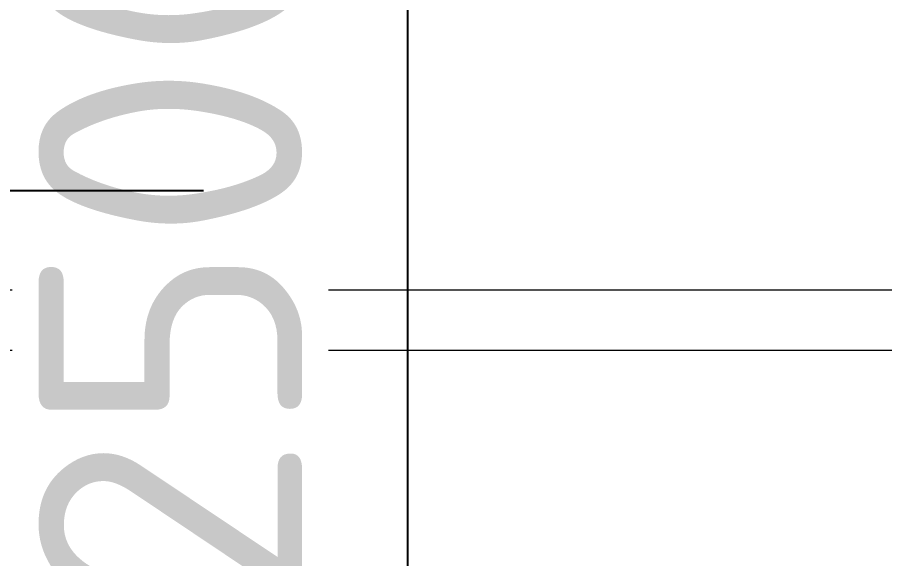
# Model space of a CAD drawing. Header units: inches. Extents: x 8618018 to 8935006, y 2431589 to 2567223.
# Drawn here: x 8653508 to 8654948, y 2494983 to 2495882 of the extents above; entities that cross this region are included whole.
import ezdxf
from ezdxf import colors
from ezdxf.entities.mleader import LeaderData, LeaderLine
from ezdxf.math import Vec2, Vec3

# ---------------------------------------------------------------- set-up
doc = ezdxf.new("R2010")
doc.units = ezdxf.units.IN
doc.header["$MEASUREMENT"] = 0
doc.layers.get('Defpoints').update_dxf_attribs({"color": 252})
doc.layers.add('CCT', color=4, linetype='Continuous')
doc.layers.add('DIM', color=252, linetype='Continuous', lineweight=13)
doc.layers.add('TRENCH', color=252, linetype='Continuous', lineweight=13)
doc.styles.add('ISOCPEUR', font='isocpeur.ttf')
doc.styles.get("Standard").update_dxf_attribs({"font": 'arial.ttf'})
doc.dimstyles.new('DIM', dxfattribs={"dimscale": 175, "dimtxt": 2.5, "dimasz": 2.5, "dimexe": 0.875, "dimexo": 0.875, "dimgap": 1, "dimtad": 1, "dimdec": 0, "dimzin": 9, "dimdsep": 46, "dimtxsty": 'ISOCPEUR', "dimblk": 'OBLIQUE', "dimcen": 0.09, "dimclrd": 256, "dimclre": 256, "dimclrt": 252, "dimadec": 0, "dimazin": 0, "dimtfac": 1, "dimtdec": 0, "dimtmove": 0, "dimatfit": 3, "dimfxl": 1, "dimtfill": 1, "dimtolj": 1, "dimtzin": 0, "dimarcsym": 0})

# ---------------------------------------------------------------- blocks, each defined once
blk = doc.blocks.new('_Oblique')
at = {"color": 0, "linetype": 'ByBlock', "lineweight": -2}
blk.add_line((-0.5, -0.5), (0.5, 0.5), dxfattribs=at)
blk = doc.blocks.new('*D319')
at = {"layer": 'Defpoints', "color": 0, "transparency": 16777216}
for p in [(25882, 30300), (26074.7, 17800), (26169, 17800)]:
    blk.add_point(p, dxfattribs=at)
at = {"layer": 'DIM', "lineweight": -2, "transparency": 16777216}
for p, q in [((26035.2, 30300), (26227.8, 30300)), ((26074.7, 30300), (26074.7, 17800)), ((26015.9, 17800), (25921.6, 17800))]:
    blk.add_line(p, q, dxfattribs=at)
at = {"layer": 'DIM', "lineweight": -2, "transparency": 16777216, "xscale": 437.5, "yscale": 437.5, "zscale": 437.5}
for p, rotation in [((26074.7, 30300), 90), ((26074.7, 17800), 270)]:
    blk.add_blockref('_Oblique', p, dxfattribs=dict(at, rotation=rotation))
at = {"layer": 'DIM', "color": 252, "transparency": 16777216, "insert": (25681, 24050), "char_height": 437.5, "attachment_point": 5, "rotation": 90, "style": 'ISOCPEUR', "bg_fill": 3, "box_fill_scale": 1.1, "bg_fill_color": 256, "bg_fill_true_color": 13158600, "bg_fill_transparency": 0}
blk.add_mtext('\\A1;12500', dxfattribs=at)
blk = doc.blocks.new('GA CRM')
at = {"layer": 'TRENCH'}
for p, q in [((37705, 24089), (25150, 24089)), ((37705, 23989), (25250, 23989))]:
    blk.add_line(p, q, dxfattribs=at)
at = {"layer": 'DIM'}
dim = blk.add_linear_dim(base=(26074.7, 17800), p1=(25882, 30300), p2=(26169, 17800), angle=90, dimstyle='DIM', override={"dimarcsym": 1}, dxfattribs=at)
dim.commit()
dim.dimension.update_dxf_attribs({"geometry": '*D319', "text_midpoint": (25681, 24050)})

msp = doc.modelspace()

# ---------------------------------------------------------------- block references
at = {"color": 252}
msp.add_blockref('GA CRM', (8628081, 2471340), dxfattribs=at)

# ---------------------------------------------------------------- next in the draw order: leaders
at = {"layer": 'CCT', "lineweight": 0}
ml = msp.add_multileader_mtext('Standard', dxfattribs=at)
ml.set_content('', color=256)
ml.set_leader_properties()
ml.build(insert=Vec2(0, 0))
ml.multileader.update_dxf_attribs({"text_right_attachment_type": 6, "dogleg_length": 1700, "arrow_head_size": 480})
ctx = ml.context
ctx.base_point, ctx.char_height, ctx.arrow_head_size, ctx.landing_gap_size, ctx.plane_origin = Vec3(8653816.7, 2495594.6), 0.432, 480, 0.216, Vec3(8643040.6, 2492817.6)
ctx.right_attachment, ctx.text_align_type = 6, 2
notes = []
notes.append((ctx, [(0, (1, 1, 0), (8644111.7, 2495594.6), (1, 0), 9705, [(0, [(8642287.4, 2495028.3)], 0, [])])]))
ctx.mtext.insert, ctx.mtext.text_direction, ctx.mtext.rotation, ctx.mtext.alignment, ctx.mtext.flow_direction = Vec3(8653816.9, 2495594.4), Vec3(-1, 0), 3.141593, 3, 5
for ctx, leaders in notes:
    for number, flags, end, landing, length, lines in leaders:
        leader = LeaderData()
        leader.index, (leader.has_last_leader_line, leader.has_dogleg_vector, leader.attachment_direction) = number, flags
        leader.last_leader_point, leader.dogleg_vector, leader.dogleg_length = Vec3(end), Vec3(landing), length
        for number, points, colour, breaks in lines:
            line = LeaderLine()
            line.index, line.vertices, line.color, line.breaks = number, Vec3.list(points), colors.encode_raw_color(colour), breaks
            leader.lines.append(line)
        ctx.leaders.append(leader)

doc.saveas('drawing.dxf')
